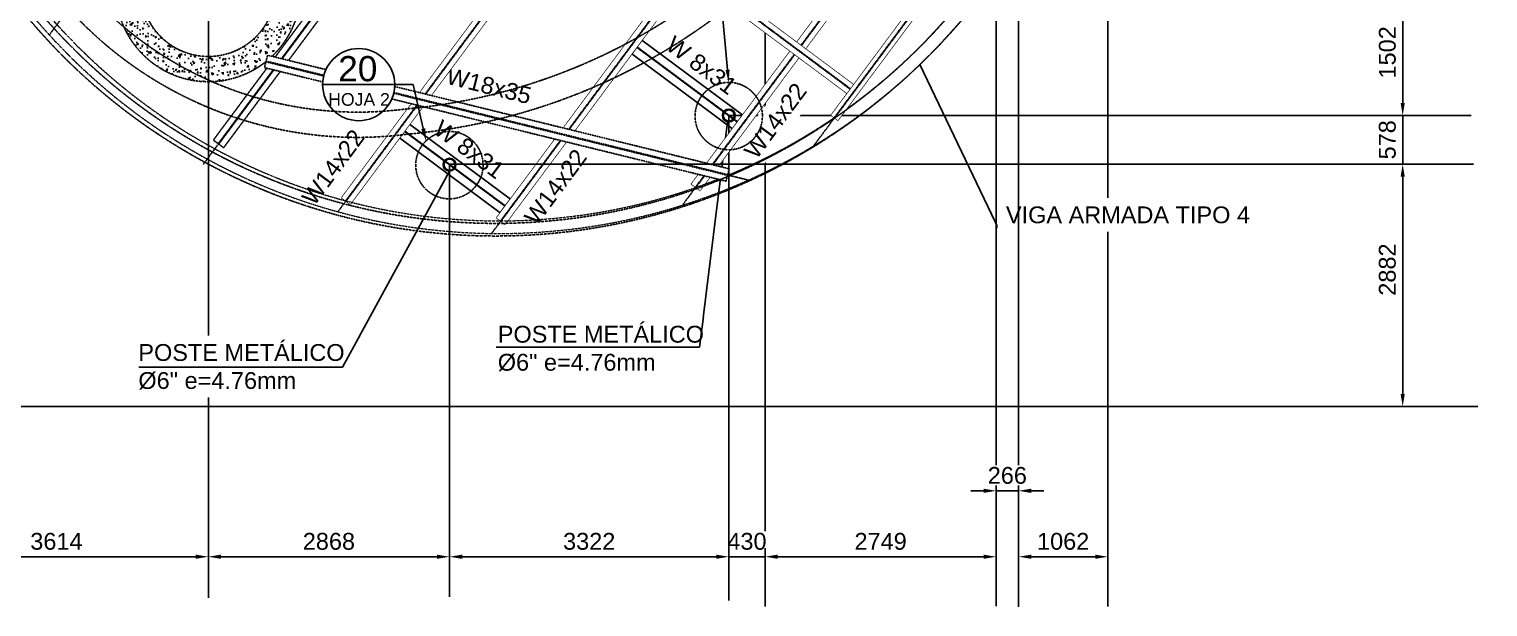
# Model space of a CAD drawing. Header units: millimetres. Extents: x -241278 to 318497, y -110515 to 29234.
# Drawn here: x 76422 to 93771, y -14055 to -7185 of the extents above; entities that cross this region are included whole.
import ezdxf
from ezdxf import colors
from ezdxf.entities.mleader import LeaderData, LeaderLine
from ezdxf.enums import TextEntityAlignment as Align
from ezdxf.math import Vec2, Vec3

# ---------------------------------------------------------------- set-up
doc = ezdxf.new("R2010")
doc.units = ezdxf.units.MM
doc.header["$LTSCALE"] = 0.1
doc.set_wipeout_variables(frame=1)
for name, pattern in [('CENTERX2', [101.6, 63.5, -12.7, 12.7, -12.7]), ('DASHDOT', [1, 0.5, -0.25, 0, -0.25]), ('HIDDEN', [0.375, 0.25, -0.125]), ('HIDDENX2', [19.05, 12.7, -6.35])]:
    doc.linetypes.add(name, pattern=pattern)
for name, color, linetype in [('EE-5', 7, 'Continuous'), ('EE-COLUMNAS CONCRETO', 11, 'Continuous'), ('EE-COTAS', 1, 'Continuous'), ('EE-EJES', 8, 'DASHDOT'), ('EE-OCULTAS', 8, 'HIDDEN'), ('EE-TEXTO 1', 4, 'Continuous'), ('EE-TEXTO 2', 2, 'Continuous'), ('SIM-ACHURADOS', 8, 'Continuous'), ('SIM-COTAS', 1, 'Continuous'), ('SIM-EJES', 8, 'CENTERX2'), ('SIM-OCULTOS', 8, 'HIDDENX2'), ('SIM-TUBO 6x3-16', 213, 'Continuous'), ('SIM-W8x31', 54, 'Continuous')]:
    doc.layers.add(name, color=color, linetype=linetype)
doc.styles.add('ARIAL EE', font='arial.ttf')
doc.styles.get("Standard").update_dxf_attribs({"font": 'arial.ttf'})
doc.dimstyles.new('EE 1_STANDAR', dxfattribs={"dimtxt": 2, "dimasz": 1.5, "dimexe": 1, "dimexo": 0.5, "dimgap": 0.8, "dimtad": 1, "dimdec": 0, "dimdsep": 46, "dimtxsty": 'Standard', "dimcen": 0.09, "dimclrd": 256, "dimclre": 256, "dimclrt": 2, "dimadec": 0, "dimazin": 0, "dimtfac": 1, "dimtdec": 0, "dimtix": 1, "dimtmove": 0, "dimatfit": 2, "dimfxl": 1, "dimtolj": 1, "dimlwd": -1, "dimlwe": -1, "dimarcsym": 1})

# ---------------------------------------------------------------- blocks, each defined once
blk = doc.blocks.new('*D581')
at = {"layer": 'EE-COTAS', "transparency": 16777216}
for p, q in [((74939, -13684), (74939, -13359)), ((75089, -13459), (78403, -13459)), ((78553, -13770), (78553, -13359))]:
    blk.add_line(p, q, dxfattribs=at)
for points in [[(75089, -13434), (75089, -13484), (74939, -13459)], [(78403, -13434), (78403, -13484), (78553, -13459)]]:
    blk.add_solid(points, dxfattribs=at)
at = {"layer": 'EE-COTAS', "color": 2, "transparency": 16777216, "insert": (76746, -13277), "char_height": 200, "attachment_point": 5, "bg_fill": 3, "box_fill_scale": 1.1, "bg_fill_color": 256, "bg_fill_true_color": 13158600, "bg_fill_transparency": 0}
blk.add_mtext('\\A1;3614', dxfattribs=at)
blk = doc.blocks.new('*D580')
at = {"layer": 'EE-COTAS', "transparency": 16777216}
for p, q in [((78553, -13770), (78553, -13359)), ((78703, -13459), (81272, -13459)), ((81422, -13770), (81422, -13359))]:
    blk.add_line(p, q, dxfattribs=at)
for points in [[(78703, -13434), (78703, -13484), (78553, -13459)], [(81272, -13434), (81272, -13484), (81422, -13459)]]:
    blk.add_solid(points, dxfattribs=at)
at = {"layer": 'EE-COTAS', "color": 2, "transparency": 16777216, "insert": (79987, -13277), "char_height": 200, "attachment_point": 5, "bg_fill": 3, "box_fill_scale": 1.1, "bg_fill_color": 256, "bg_fill_true_color": 13158600, "bg_fill_transparency": 0}
blk.add_mtext('\\A1;2868', dxfattribs=at)
blk = doc.blocks.new('*D579')
at = {"layer": 'EE-COTAS', "transparency": 16777216}
for p, q in [((84594, -13459), (84444, -13459)), ((84744, -13770), (84744, -13359)), ((84744, -13459), (85174, -13459)), ((85174, -13770), (85174, -13359)), ((85324, -13459), (85474, -13459))]:
    blk.add_line(p, q, dxfattribs=at)
for points in [[(84594, -13434), (84594, -13484), (84744, -13459)], [(85324, -13434), (85324, -13484), (85174, -13459)]]:
    blk.add_solid(points, dxfattribs=at)
at = {"layer": 'EE-COTAS', "color": 2, "transparency": 16777216, "insert": (84959, -13277), "char_height": 200, "attachment_point": 5, "bg_fill": 3, "box_fill_scale": 1.1, "bg_fill_color": 256, "bg_fill_true_color": 13158600, "bg_fill_transparency": 0}
blk.add_mtext('\\A1;430', dxfattribs=at)
blk = doc.blocks.new('*D578')
at = {"layer": 'EE-COTAS', "transparency": 16777216}
for p, q in [((85174, -13770), (85174, -13359)), ((87773, -13459), (85324, -13459)), ((87923, -13996), (87923, -13359))]:
    blk.add_line(p, q, dxfattribs=at)
for points in [[(85324, -13434), (85324, -13484), (85174, -13459)], [(87773, -13434), (87773, -13484), (87923, -13459)]]:
    blk.add_solid(points, dxfattribs=at)
at = {"layer": 'EE-COTAS', "color": 2, "transparency": 16777216, "insert": (86549, -13277), "char_height": 200, "attachment_point": 5, "bg_fill": 3, "box_fill_scale": 1.1, "bg_fill_color": 256, "bg_fill_true_color": 13158600, "bg_fill_transparency": 0}
blk.add_mtext('\\A1;2749', dxfattribs=at)
blk = doc.blocks.new('*D574')
at = {"layer": 'EE-COTAS', "transparency": 16777216}
for p, q in [((93447, -8790), (92658, -8790)), ((92758, -8940), (92758, -11523)), ((93597, -11673), (92658, -11673))]:
    blk.add_line(p, q, dxfattribs=at)
for points in [[(92733, -8940), (92783, -8940), (92758, -8790)], [(92733, -11523), (92783, -11523), (92758, -11673)]]:
    blk.add_solid(points, dxfattribs=at)
at = {"layer": 'EE-COTAS', "color": 2, "transparency": 16777216, "insert": (92576, -10044), "char_height": 200, "attachment_point": 5, "rotation": 90, "bg_fill": 3, "box_fill_scale": 1.1, "bg_fill_color": 256, "bg_fill_true_color": 13158600, "bg_fill_transparency": 0}
blk.add_mtext('\\A1;2882', dxfattribs=at)
blk = doc.blocks.new('*D572')
at = {"layer": 'EE-COTAS', "transparency": 16777216}
for p, q in [((88190, -13770), (88190, -13359)), ((89101, -13459), (88340, -13459)), ((89251, -13770), (89251, -13359))]:
    blk.add_line(p, q, dxfattribs=at)
for points in [[(88340, -13434), (88340, -13484), (88190, -13459)], [(89101, -13434), (89101, -13484), (89251, -13459)]]:
    blk.add_solid(points, dxfattribs=at)
at = {"layer": 'EE-COTAS', "color": 2, "transparency": 16777216, "insert": (88720, -13277), "char_height": 200, "attachment_point": 5, "bg_fill": 3, "box_fill_scale": 1.1, "bg_fill_color": 256, "bg_fill_true_color": 13158600, "bg_fill_transparency": 0}
blk.add_mtext('\\A1;1062', dxfattribs=at)
blk = doc.blocks.new('*D571')
at = {"layer": 'EE-COTAS', "transparency": 16777216}
for p, q in [((81422, -13770), (81422, -13359)), ((84594, -13459), (81572, -13459)), ((84744, -13770), (84744, -13359))]:
    blk.add_line(p, q, dxfattribs=at)
for points in [[(81572, -13434), (81572, -13484), (81422, -13459)], [(84594, -13434), (84594, -13484), (84744, -13459)]]:
    blk.add_solid(points, dxfattribs=at)
at = {"layer": 'EE-COTAS', "color": 2, "transparency": 16777216, "insert": (83083, -13277), "char_height": 200, "attachment_point": 5, "bg_fill": 3, "box_fill_scale": 1.1, "bg_fill_color": 256, "bg_fill_true_color": 13158600, "bg_fill_transparency": 0}
blk.add_mtext('\\A1;3322', dxfattribs=at)
blk = doc.blocks.new('COLUMNA CONCRETO')
at = {"layer": 'SIM-ACHURADOS'}
h = blk.add_hatch(dxfattribs=at)
h.set_pattern_fill('AR-CONC', color=256)
h.set_pattern_definition([(50, (-2321747.4, -250169.48), (182.184669, -15.939086), [19.05, -209.55]), (355, (-2321747.4, -250169.48), (-35.243421, 191.056845), [15.24, -167.640584]), (100.451445, (-2321732.22, -250170.81), (146.941247, 175.117752), [16.190009, -178.090245]), (46.1842, (-2321747.4, -250118.68), (271.07904, -42.042328), [28.575, -314.325]), (96.635558, (-2321724.8, -250122.2), (237.404134, 247.426125), [24.285023, -267.135608]), (351.184151, (-2321747.4, -250118.68), (237.404134, 247.426125), [22.859967, -251.459732]), (21, (-2321722, -250131.38), (151.614391, -102.265198), [19.05, -209.55]), (326, (-2321722, -250131.38), (61.802028, 184.187966), [15.24, -167.64]), (71.451445, (-2321709.37, -250139.9), (213.416419, 81.922769), [16.190009, -178.089938]), (37.5, (-2321747.4, -250169.485), (3.0886033, 84.5550389), [0, -165.608, 0, -170.18, 0, -168.275]), (7.5, (-2321747.4, -250169.485), (66.8196625, 100.1805748), [0, -97.028, 0, -161.798, 0, -64.135]), (327.5, (-2321804.044, -250169.485), (135.5905952, -5.728744), [0, -63.5, 0, -198.12, 0, -262.89]), (317.5, (-2321829.44, -250169.48), (148.1291814, 25.426491), [0, -82.55, 0, -131.572, 0, -186.69])])
h.paths.add_polyline_path([(-1100, 0, 1), (1100, 0, 1)])
h.paths.add_polyline_path([(800, 0, -1), (-800, 0, -1)], flags=16)
at = {"layer": 'EE-EJES'}
for q in [(0, 175), (168, 0)]:
    blk.add_line((0, 0), q, dxfattribs=at)
at = {"layer": 'SIM-OCULTOS'}
for radius in [1100, 800]:
    blk.add_circle((0, 0), radius, dxfattribs=at)
blk = doc.blocks.new('*U558')
blk.add_lwpolyline([(-64, 670), (63, 670), (63, -12503), (-64, -12503)], close=True)
blk.add_wipeout([(-64, 670), (63, 670), (63, -12503), (-64, -12503)])
at = {"layer": 'EE-OCULTAS'}
for p, q in [((-3, -12503), (-3, 670)), ((3, -12503), (3, 670))]:
    blk.add_line(p, q, dxfattribs=at)
blk = doc.blocks.new('*U559')
blk.add_lwpolyline([(-63, -238), (63, -238), (63, -11591), (-63, -11591)], close=True)
blk.add_wipeout([(-63, -238), (63, -238), (63, -11591), (-63, -11591)])
at = {"layer": 'EE-OCULTAS'}
for p, q in [((-3, -11591), (-3, -238)), ((3, -11591), (3, -238))]:
    blk.add_line(p, q, dxfattribs=at)
blk = doc.blocks.new('*U560')
blk.add_lwpolyline([(-63, -1944), (64, -1944), (64, -9894), (-63, -9894)], close=True)
blk.add_wipeout([(-63, -1944), (64, -1944), (64, -9894), (-63, -9894)])
at = {"layer": 'EE-OCULTAS'}
for p, q in [((-3, -9894), (-3, -1944)), ((3, -9894), (3, -1944))]:
    blk.add_line(p, q, dxfattribs=at)
blk = doc.blocks.new('*U582')
blk.add_wipeout([(-76, 2159), (76, 2159), (76, -11803), (-76, -11803)])
blk.add_lwpolyline([(-76, 2159), (76, 2159), (76, -11803), (-76, -11803)], close=True)
at = {"layer": 'SIM-OCULTOS'}
for p, q in [((-4, -11803), (-4, 2159)), ((4, -11803), (4, 2159))]:
    blk.add_line(p, q, dxfattribs=at)
blk = doc.blocks.new('*U585')
blk.add_wipeout([(-76, -345), (76, -345), (76, -5999), (-76, -5999)])
blk.add_lwpolyline([(-76, -345), (76, -345), (76, -5999), (-76, -5999)], close=True)
at = {"layer": 'SIM-OCULTOS'}
for p, q in [((-4, -5999), (-4, -345)), ((4, -5999), (4, -345))]:
    blk.add_line(p, q, dxfattribs=at)
blk = doc.blocks.new('*U562')
blk.add_lwpolyline([(-64, 1234), (63, 1234), (63, -5654), (-64, -5654)], close=True)
blk.add_wipeout([(-64, 1234), (63, 1234), (63, -5654), (-64, -5654)])
at = {"layer": 'EE-OCULTAS'}
for p, q in [((-3, -5654), (-3, 1234)), ((3, -5654), (3, 1234))]:
    blk.add_line(p, q, dxfattribs=at)
blk = doc.blocks.new('*U556')
blk.add_wipeout([(-50, 2072), (50, 2072), (50, -2561), (-50, -2561)])
blk.add_lwpolyline([(-50, 2072), (50, 2072), (50, -2561), (-50, -2561)], close=True)
blk.add_wipeout([(-50, 2072), (50, 2072), (50, -2561), (-50, -2561)])
at = {"layer": 'EE-OCULTAS'}
for p, q in [((-3, 2072), (-3, -2561)), ((3, 2072), (3, -2561))]:
    blk.add_line(p, q, dxfattribs=at)
blk = doc.blocks.new('*D570')
at = {"layer": 'EE-COTAS', "transparency": 16777216}
for p, q in [((92758, -8062), (92758, -7912)), ((93522, -8212), (92658, -8212)), ((92758, -8790), (92758, -8212)), ((93447, -8790), (92658, -8790)), ((92758, -8940), (92758, -9090))]:
    blk.add_line(p, q, dxfattribs=at)
for points in [[(92733, -8062), (92783, -8062), (92758, -8212)], [(92733, -8940), (92783, -8940), (92758, -8790)]]:
    blk.add_solid(points, dxfattribs=at)
at = {"layer": 'EE-COTAS', "color": 2, "transparency": 16777216, "insert": (92576, -8501), "char_height": 200, "attachment_point": 5, "rotation": 90, "bg_fill": 3, "box_fill_scale": 1.1, "bg_fill_color": 256, "bg_fill_true_color": 13158600, "bg_fill_transparency": 0}
blk.add_mtext('\\A1;578', dxfattribs=at)
blk = doc.blocks.new('*D569')
at = {"layer": 'EE-COTAS', "transparency": 16777216}
for p, q in [((93522, -6710), (92658, -6710)), ((92758, -8062), (92758, -6860)), ((93522, -8212), (92658, -8212))]:
    blk.add_line(p, q, dxfattribs=at)
for points in [[(92733, -6860), (92783, -6860), (92758, -6710)], [(92733, -8062), (92783, -8062), (92758, -8212)]]:
    blk.add_solid(points, dxfattribs=at)
at = {"layer": 'EE-COTAS', "color": 2, "transparency": 16777216, "insert": (92576, -7461), "char_height": 200, "attachment_point": 5, "rotation": 90, "bg_fill": 3, "box_fill_scale": 1.1, "bg_fill_color": 256, "bg_fill_true_color": 13158600, "bg_fill_transparency": 0}
blk.add_mtext('\\A1;1502', dxfattribs=at)
blk = doc.blocks.new('*D567')
at = {"layer": 'EE-COTAS', "transparency": 16777216}
for p, q in [((87923, -13796), (87923, -12575)), ((88190, -13788), (88190, -12575)), ((87773, -12675), (87623, -12675)), ((87923, -12675), (88190, -12675)), ((88340, -12675), (88490, -12675))]:
    blk.add_line(p, q, dxfattribs=at)
for points in [[(87773, -12650), (87773, -12700), (87923, -12675)], [(88340, -12650), (88340, -12700), (88190, -12675)]]:
    blk.add_solid(points, dxfattribs=at)
at = {"layer": 'EE-COTAS', "color": 2, "transparency": 16777216, "insert": (88056, -12493), "char_height": 200, "attachment_point": 5, "bg_fill": 3, "box_fill_scale": 1.1, "bg_fill_color": 256, "bg_fill_true_color": 13158600, "bg_fill_transparency": 0}
blk.add_mtext('\\A1;266', dxfattribs=at)
blk = doc.blocks.new('*U589')
blk.add_wipeout([(0, 1494), (203, 1494), (203, 0), (0, 0)])
blk.add_lwpolyline([(0, 1494), (203, 1494), (203, 0), (0, 0)], close=True)
at = {"layer": 'SIM-OCULTOS'}
blk.add_lwpolyline([(98, 1494), (105, 1494), (105, 0), (98, 0)], close=True, dxfattribs=at)
blk = doc.blocks.new('*D592')
at = {"color": 2, "transparency": 16777216, "insert": (81655, -8616), "char_height": 200, "attachment_point": 5, "rotation": 323.3607}
blk.add_mtext('\\A1;W 8x31', dxfattribs=at)
blk = doc.blocks.new('*D593')
at = {"color": 2, "transparency": 16777216, "insert": (84418, -7616), "char_height": 200, "attachment_point": 5, "rotation": 323.3607}
blk.add_mtext('\\A1;W 8x31', dxfattribs=at)
blk = doc.blocks.new('ITEM DETALLE')
at = {"color": 7, "transparency": 16777216}
blk.add_wipeout([(0, 4.29), (-0.84, 4.2), (-1.64, 3.96), (-2.38, 3.56), (-3.03, 3.03), (-3.56, 2.38), (-3.96, 1.64), (-4.2, 0.84), (-4.29, 0), (-4.2, -0.84), (-3.96, -1.64), (-3.56, -2.38), (-3.03, -3.03), (-2.38, -3.56), (-1.64, -3.96), (-0.84, -4.2), (0, -4.29), (0.84, -4.2), (1.64, -3.96), (2.38, -3.56), (3.03, -3.03), (3.56, -2.38), (3.96, -1.64), (4.2, -0.84), (4.29, 0), (4.2, 0.84), (3.96, 1.64), (3.56, 2.38), (3.03, 3.03), (2.38, 3.56), (1.64, 3.96), (0.84, 4.2)], dxfattribs=at)
at = {"layer": 'EE-5', "color": 7, "transparency": 16777216}
blk.add_line((-4.29, 0), (4.29, 0), dxfattribs=at)
blk.add_circle((0, 0), 4.29, dxfattribs=at)
at = {"layer": 'EE-TEXTO 1', "color": 4, "transparency": 16777216, "style": 'ARIAL EE'}
blk.add_attdef('X', text='', height=3, dxfattribs=at).set_placement((-0.11, 1.9), align=Align.MIDDLE_CENTER)
at = {"layer": 'EE-TEXTO 2', "color": 2, "transparency": 16777216, "style": 'ARIAL EE'}
blk.add_attdef('###', text='', height=1.5, dxfattribs=at).set_placement((0.04, -1.76), align=Align.MIDDLE_CENTER)

msp = doc.modelspace()

# ---------------------------------------------------------------- linework, layer by layer
at = {"layer": 'SIM-EJES'}
for p, q in [((85174.2, 2191.1), (85174.2, -14052.3)), ((89251.3, -14052.3), (89251.3, -1723.5)), ((78553.4, -6710.1), (78553.4, -13949.1)), ((74939, -11672.6), (93651.3, -11672.6))]:
    msp.add_line(p, q, dxfattribs=at)

# ---------------------------------------------------------------- block references
at = {"layer": 'EE-COLUMNAS CONCRETO'}
msp.add_blockref('COLUMNA CONCRETO', (78553.4, -6710.1), dxfattribs=at)
at = {"layer": 'SIM-W8x31', "extrusion": (3.22595e-06, 1.6211e-06, 1), "rotation": 233.3606623391674}
for p in [(83709.8, -7316.6, 0.3), (80946.5, -8316, 0.2)]:
    msp.add_blockref('*U589', p, dxfattribs=at)

# ---------------------------------------------------------------- leaders
at = {"layer": 'EE-COTAS', "annotation_type": 0, "has_hookline": 1, "hookline_direction": 0, "text_width": 2888.5}
msp.add_leader([(87016.6, -7605.5), (87957.6, -9576.1), (87959.1, -9576.1)], dimstyle='EE 1_STANDAR', override={"dimscale": 0, "dimgap": 0.8, "dimtad": 1, "dimfxl": 0.0015, "dimtfill": 1}, dxfattribs=at)

# ---------------------------------------------------------------- next in the draw order: linework, layer by layer
at = {"layer": 'EE-EJES'}
msp.add_lwpolyline([(85125.2, 4127.4), (76665.9, -7246.8)], dxfattribs=at)
at = {"layer": 'SIM-EJES'}
msp.add_line((84743.8, -8212.1, 0), (93571.5, -8212.1, 0), dxfattribs=at)

# ---------------------------------------------------------------- next in the draw order: dimensions: what is measured, and where the dimension line sits
at = {"layer": 'EE-COTAS'}
for base, p1, p2, picture, middle in [((78553.4, -13459.4), (74939, -13733.7), (78553.4, -13820.1), '*D581', (76746.2, -13277.3)), ((85174.2, -13459.4), (84743.8, -13820.1, 0), (85174.2, -13820.1), '*D579', (84959, -13277.3))]:
    dim = msp.add_linear_dim(base=base, p1=p1, p2=p2, dimstyle='EE 1_STANDAR', override={"dimfxl": 0.0015, "dimtfill": 1}, dxfattribs=at)
    dim.commit()
    dim.dimension.update_dxf_attribs({"geometry": picture, "text_midpoint": middle})
dim = msp.add_linear_dim(base=(88189.6, -13459.4), p1=(89251.3, -13820.1), p2=(88189.6, -13820.1, 0), angle=180, dimstyle='EE 1_STANDAR', override={"dimfxl": 0.0015, "dimtfill": 1}, dxfattribs=at)
dim.commit()
dim.dimension.update_dxf_attribs({"geometry": '*D572', "text_midpoint": (88720.5, -13277.3)})

# ---------------------------------------------------------------- next in the draw order: leaders
at = {"layer": 'SIM-COTAS', "linetype": 'Continuous'}
ml = msp.add_multileader_mtext('Standard', dxfattribs=at)
ml.set_content('\\A1;{\\C2;COLUMNA\\PPTE Ø6"x3/16"}', color=256)
ml.set_leader_properties()
ml.build(insert=Vec2(0, 0))
ml.multileader.update_dxf_attribs({"dogleg_length": 0.0025, "arrow_head_size": 200, "scale": 100})
ctx = ml.context
ctx.base_point, ctx.scale, ctx.char_height, ctx.arrow_head_size, ctx.landing_gap_size, ctx.plane_origin = Vec3(58018.9, -7474.4), 100, 200, 200, 100, Vec3(38173.3, 584.5)
notes = []
notes.append((ctx, [(0, (1, 1, 0), (57715.2, -7474.4), (1, 0), 303.7, [(0, [(54693.7, -5284.8)], 0, [])])]))
ctx.mtext.insert, ctx.mtext.width, ctx.mtext.defined_height, ctx.mtext.flow_direction = Vec3(58118.9, -7370.4), 1932.253, 822.2, 5
ml = msp.add_multileader_mtext('Standard', dxfattribs=at)
ml.set_content('\\A1;{\\C2;COLUMNA\\PPTE Ø6"x3/16"}', color=256)
ml.set_leader_properties()
ml.build(insert=Vec2(0, 0))
ml.multileader.update_dxf_attribs({"dogleg_length": 0.0025, "arrow_head_size": 200, "scale": 100})
ctx = ml.context
ctx.base_point, ctx.scale, ctx.char_height, ctx.arrow_head_size, ctx.landing_gap_size, ctx.plane_origin = Vec3(54227.8, -12269.3), 100, 200, 200, 100, Vec3(34382.2, -4210.4)
notes.append((ctx, [(0, (1, 1, 0), (53924.2, -12269.3), (1, 0), 303.7, [(0, [(51444.3, -8288.3)], 0, [])])]))
ctx.mtext.insert, ctx.mtext.width, ctx.mtext.defined_height, ctx.mtext.flow_direction = Vec3(54327.8, -12165.3), 1936.701, 822.2, 5
for ctx, leaders in notes:
    for number, flags, end, landing, length, lines in leaders:
        leader = LeaderData()
        leader.index, (leader.has_last_leader_line, leader.has_dogleg_vector, leader.attachment_direction) = number, flags
        leader.last_leader_point, leader.dogleg_vector, leader.dogleg_length = Vec3(end), Vec3(landing), length
        for number, points, colour, breaks in lines:
            line = LeaderLine()
            line.index, line.vertices, line.color, line.breaks = number, Vec3.list(points), colors.encode_raw_color(colour), breaks
            leader.lines.append(line)
        ctx.leaders.append(leader)

# ---------------------------------------------------------------- next in the draw order: linework, layer by layer
at = {"layer": 'SIM-EJES'}
msp.add_line((84743.8, -8212.1, 0), (84743.8, -13977.7, 0), dxfattribs=at)

# ---------------------------------------------------------------- next in the draw order: texts
at = {"layer": 'EE-COTAS', "color": 2, "char_height": 200, "attachment_point": 7, "style": 'ARIAL EE', "bg_fill": 2}
for s, insert, width in [('VIGA ARMADA TIPO 4', (88039.1, -9496.1), 2934.908), ('POSTE METÁLICO %%C6" e=4.76mm', (77720.7, -11471), 2706.984)]:
    msp.add_mtext(s, dxfattribs=dict(at, insert=insert, width=width))
at = {"layer": 'EE-TEXTO 2', "color": 2, "char_height": 200, "width": 1203.924, "attachment_point": 1, "rotation": 53.43623, "style": 'ARIAL EE', "bg_fill": 2}
for insert in [(79651.3, -9178.8), (82296.9, -9413)]:
    msp.add_mtext('W14x22', dxfattribs=dict(at, insert=insert))

# ---------------------------------------------------------------- next in the draw order: dimensions: what is measured, and where the dimension line sits
at = {"layer": 'EE-COTAS'}
dim = msp.add_linear_dim(base=(92757.7, -11672.6), p1=(93496.5, -8790.5, 0), p2=(93646.5, -11672.6), angle=90, dimstyle='EE 1_STANDAR', override={"dimfxl": 0.0015, "dimtfill": 1}, dxfattribs=at)
dim.commit()
dim.dimension.update_dxf_attribs({"geometry": '*D574', "text_midpoint": (92757.7, -10044), "dimtype": 160})
dim = msp.add_linear_dim(base=(81421.6, -13459.4), p1=(78553.4, -13820.1), p2=(81421.6, -13820.1, 0), dimstyle='EE 1_STANDAR', override={"dimfxl": 0.0015, "dimtfill": 1}, dxfattribs=at)
dim.commit()
dim.dimension.update_dxf_attribs({"geometry": '*D580', "text_midpoint": (79987.5, -13277.3)})
dim = msp.add_linear_dim(base=(85174.2, -13459.4), p1=(87923.4, -14045.7), p2=(85174.2, -13820.1), angle=180, dimstyle='EE 1_STANDAR', override={"dimfxl": 0.0015, "dimtfill": 1}, dxfattribs=at)
dim.commit()
dim.dimension.update_dxf_attribs({"geometry": '*D578', "text_midpoint": (86548.8, -13277.3)})

# ---------------------------------------------------------------- next in the draw order: linework, layer by layer
at = {"layer": 'SIM-EJES'}
msp.add_line((81421.6, -8790.5, 0), (81421.6, -13937.6, 0), dxfattribs=at)

# ---------------------------------------------------------------- next in the draw order: texts
at = {"layer": 'EE-COTAS', "color": 2, "insert": (81995.3, -11253.8), "char_height": 200, "width": 2625.547, "attachment_point": 7, "style": 'ARIAL EE', "bg_fill": 2}
msp.add_mtext('POSTE METÁLICO %%C6" e=4.76mm', dxfattribs=at)
at = {"layer": 'EE-TEXTO 2', "color": 2, "char_height": 200, "attachment_point": 1, "style": 'ARIAL EE', "bg_fill": 2}
for s, insert, width, rotation in [('W18x35', (81418.1, -7636.3), 3041.27, 345.94533), ('W14x22', (84911.3, -8625.9), 1203.924, 53.43623)]:
    msp.add_mtext(s, dxfattribs=dict(at, insert=insert, width=width, rotation=rotation))

# ---------------------------------------------------------------- next in the draw order: leaders
at = {"layer": 'EE-COTAS', "annotation_type": 0, "has_hookline": 1, "hookline_direction": 1, "text_width": 2418.8}
msp.add_leader([(81421.6, -8872), (80149, -11205.2), (80147.5, -11205.2)], dimstyle='EE 1_STANDAR', override={"dimscale": 0, "dimgap": 0.8, "dimtad": 1, "dimfxl": 0.0015, "dimtfill": 1}, dxfattribs=at)

# ---------------------------------------------------------------- next in the draw order: linework, layer by layer
at = {"layer": 'EE-EJES'}
for points in [[(87098.3, 2778), (78494, -8791.1)], [(88146.2, 1470.9), (80093.7, -9356.3)]]:
    msp.add_lwpolyline(points, dxfattribs=at)
at = {"layer": 'SIM-OCULTOS', "lineweight": 0}
for points in [[(74939, -5039.3, -0.0383814), (76547.5, -6894, 0.252717), (76547.5, -6893.9, 1.0762705), (86753.7, 2896.7, -0.0269163), (85709.5, 4127.4, -0.0269163)], [(85898.5, 4127.4, 0.0248895), (86858.6, 3004.2, -1.0767136), (76424.2, -6980.3, 0.0359683), (74939, -5251.5)]]:
    msp.add_lwpolyline(points, format="xyb", dxfattribs=at)

# ---------------------------------------------------------------- next in the draw order: dimensions: what is measured, and where the dimension line sits
at = {"layer": 'EE-COTAS'}
dim = msp.add_linear_dim(base=(81421.6, -13459.4), p1=(84743.8, -13820.1, 0), p2=(81421.6, -13820.1, 0), angle=180, dimstyle='EE 1_STANDAR', override={"dimfxl": 0.0015, "dimtfill": 1}, dxfattribs=at)
dim.commit()
dim.dimension.update_dxf_attribs({"geometry": '*D571', "text_midpoint": (83082.7, -13277.3)})

# ---------------------------------------------------------------- next in the draw order: leaders
at = {"layer": 'EE-COTAS', "annotation_type": 0, "has_hookline": 1, "hookline_direction": 1, "text_width": 2418.8}
msp.add_leader([(84729, -8286.9), (84396.6, -10966.9), (84395.1, -10966.9)], dimstyle='EE 1_STANDAR', override={"dimscale": 0, "dimgap": 0.8, "dimtad": 1, "dimfxl": 0.0015, "dimtfill": 1}, dxfattribs=at)

# ---------------------------------------------------------------- next in the draw order: block references
at = {"layer": 'SIM-OCULTOS', "rotation": 143.3606623391669}
msp.add_blockref('*U558', (80589, -8690.3), dxfattribs=at)

# ---------------------------------------------------------------- next in the draw order: linework, layer by layer
at = {"layer": 'EE-EJES'}
msp.add_lwpolyline([(88919.1, -205.9), (81921.9, -9614.1)], dxfattribs=at)

# ---------------------------------------------------------------- next in the draw order: block references
at = {"layer": 'SIM-OCULTOS', "rotation": 143.3606623391669}
msp.add_blockref('*U559', (81889.6, -9657.5), dxfattribs=at)

# ---------------------------------------------------------------- next in the draw order: linework, layer by layer
at = {"layer": 'EE-EJES'}
msp.add_lwpolyline([(89250.6, -2476.1), (84191.6, -9278.4)], dxfattribs=at)

# ---------------------------------------------------------------- next in the draw order: block references
at = {"layer": 'SIM-OCULTOS', "rotation": 143.3606623391669}
msp.add_blockref('*U560', (83190.2, -10624.8), dxfattribs=at)

# ---------------------------------------------------------------- next in the draw order: linework, layer by layer
at = {"layer": 'EE-EJES'}
msp.add_line((86232.4, -7927.2), (80707.8, -3818.4), dxfattribs=at)

# ---------------------------------------------------------------- next in the draw order: block references
at = {"layer": 'SIM-OCULTOS', "rotation": 143.3606623391476}
msp.add_blockref('*U582', (79962.1, -6817.2), dxfattribs=at)

# ---------------------------------------------------------------- next in the draw order: linework, layer by layer
at = {"layer": 'EE-EJES'}
for points in [[(89024.2, -4173.4), (85751.9, -8573.3)], [(79238.6, -7568.8), (84975.5, -8979.9)]]:
    msp.add_lwpolyline(points, dxfattribs=at)
at = {"layer": 'SIM-OCULTOS', "lineweight": 0}
for radius, start, end in [(7240.6, 219.50658, 47.96874), (7090.6, 219.60185, 48.01697)]:
    msp.add_arc((82010.7, -2374), radius, start, end, dxfattribs=at)

# ---------------------------------------------------------------- next in the draw order: block references
at = {"layer": 'SIM-OCULTOS', "xscale": -1, "rotation": 76.18112100200437}
msp.add_blockref('*U585', (78903.6, -7486.4), dxfattribs=at)

# ---------------------------------------------------------------- next in the draw order: linework, layer by layer
at = {"layer": 'SIM-EJES'}
msp.add_line((81421.6, -8790.5, 0), (93605.3, -8790.5, 0), dxfattribs=at)
at = {"layer": 'SIM-OCULTOS'}
msp.add_circle((81420.1, -8802.2, 0), 400.5, dxfattribs=at)
at = {"layer": 'SIM-TUBO 6x3-16'}
for centre, radius in [((84743.8, -8212.1, 0), 76.2), ((84743.8, -8212.1, 0), 66.2), ((81421.6, -8795.8, 0), 76.2), ((81421.6, -8795.8, 0), 66.2)]:
    msp.add_circle(centre, radius, dxfattribs=at)

# ---------------------------------------------------------------- next in the draw order: block references
at = {"layer": 'SIM-OCULTOS', "rotation": 53.34751914826238}
msp.add_blockref('*U562', (81697.7, -4555), dxfattribs=at)

# ---------------------------------------------------------------- next in the draw order: dimensions: what is measured, and where the dimension line sits
dim = msp.add_aligned_dim(p1=(80825.4, -8478.9, 0), p2=(82024.1, -9370.4, 0), distance=203, text='W 8x31', dimstyle='EE 1_STANDAR', override={"dimse1": 1, "dimse2": 1, "dimsd1": 1, "dimsd2": 1})
dim.commit()
dim.dimension.update_dxf_attribs({"geometry": '*D592', "text_midpoint": (81654.6, -8615.5)})

# ---------------------------------------------------------------- next in the draw order: linework, layer by layer
at = {"layer": 'SIM-OCULTOS'}
msp.add_circle((84742.3, -8218.6, 0), 400.5, dxfattribs=at)

# ---------------------------------------------------------------- next in the draw order: block references
at = {"layer": 'SIM-OCULTOS', "rotation": 323.3606623391688}
msp.add_blockref('*U556', (87529, -6183.8), dxfattribs=at)

# ---------------------------------------------------------------- next in the draw order: dimensions: what is measured, and where the dimension line sits
dim = msp.add_aligned_dim(p1=(83588.6, -7479.5, 0), p2=(84787.3, -8371, 0), distance=203, text='W 8x31', dimstyle='EE 1_STANDAR', override={"dimse1": 1, "dimse2": 1, "dimsd1": 1, "dimsd2": 1})
dim.commit()
dim.dimension.update_dxf_attribs({"geometry": '*D593', "text_midpoint": (84417.8, -7616.2)})
at = {"layer": 'EE-COTAS'}
dim = msp.add_linear_dim(base=(92757.7, -8212.1), p1=(93496.5, -8790.5, 0), p2=(93571.5, -8212.1, 0), angle=90, dimstyle='EE 1_STANDAR', override={"dimfxl": 0.0015, "dimtfill": 1}, dxfattribs=at)
dim.commit()
dim.dimension.update_dxf_attribs({"geometry": '*D570', "text_midpoint": (92575.6, -8501.3)})

# ---------------------------------------------------------------- next in the draw order: leaders
at = {"layer": 'SIM-COTAS'}
ml = msp.add_multileader_block('Standard', dxfattribs=at)
ml.set_content('ITEM DETALLE', color=256, scale=100)
ml.set_attribute('X', '20', width=0)
ml.set_attribute('###', 'HOJA 2', width=0)
ml.set_leader_properties(color=256)
ml.build(insert=Vec2(0, 0))
ml.multileader.update_dxf_attribs({"arrow_head_size": 150, "scale": 100})
ctx = ml.context
ctx.base_point, ctx.scale, ctx.char_height, ctx.arrow_head_size, ctx.landing_gap_size, ctx.plane_origin = Vec3(83511.1, -6160.4, 0), 100, 400, 150, 200, Vec3(80219.1, -7354, 0)
notes = []
notes.append((ctx, [(1, (1, 1, 0), (84588.9, -6160.4, 0), (-1, 0), 220.7, [(0, [(84742.3, -7818.1, 0)], 0, [])])]))
ctx.block.insert = Vec3(83939.7, -6160.4, 0)
ml = msp.add_multileader_block('Standard', dxfattribs=at)
ml.set_content('ITEM DETALLE', color=256, scale=100)
ml.set_attribute('X', '20', width=0)
ml.set_attribute('###', 'HOJA 2', width=0)
ml.set_leader_properties(color=256)
ml.build(insert=Vec2(0, 0))
ml.multileader.update_dxf_attribs({"arrow_head_size": 150, "scale": 100})
ctx = ml.context
ctx.base_point, ctx.scale, ctx.char_height, ctx.arrow_head_size, ctx.landing_gap_size, ctx.plane_origin = Vec3(79912.8, -7844.8, 0), 100, 400, 150, 200, Vec3(76155.7, -8854.9, 0)
notes.append((ctx, [(1, (1, 1, 0), (80990.6, -7844.8, 0), (-1, 0), 220.7, [(0, [(81141.9, -8514.2, 0)], 0, [])])]))
ctx.block.insert = Vec3(80341.4, -7844.8, 0)
for ctx, leaders in notes:
    for number, flags, end, landing, length, lines in leaders:
        leader = LeaderData()
        leader.index, (leader.has_last_leader_line, leader.has_dogleg_vector, leader.attachment_direction) = number, flags
        leader.last_leader_point, leader.dogleg_vector, leader.dogleg_length = Vec3(end), Vec3(landing), length
        for number, points, colour, breaks in lines:
            line = LeaderLine()
            line.index, line.vertices, line.color, line.breaks = number, Vec3.list(points), colors.encode_raw_color(colour), breaks
            leader.lines.append(line)
        ctx.leaders.append(leader)

# ---------------------------------------------------------------- next in the draw order: linework, layer by layer
at = {"layer": 'SIM-EJES'}
for p, q in [((88189.6, -28.4, 0), (88189.6, -14054.6, 0)), ((87923.4, -5254), (87923.4, -14045.7))]:
    msp.add_line(p, q, dxfattribs=at)
at = {"layer": 'SIM-OCULTOS'}
for points in [[(74939, -5338, -0.0344503), (76370.9, -7005.8, 1.0813051), (86784, 3054.5, -0.0239232), (85864.7, 4127.4, -0.0239232)], [(74939, -5125.3, -0.0367435), (76488.9, -6913.2, 1.0815347), (86679.5, 2946.7, -0.0259854), (85675.3, 4127.4, -0.0259854)]]:
    msp.add_lwpolyline(points, format="xyb", dxfattribs=at)
at = {"layer": 'SIM-OCULTOS', "elevation": 0}
for points in [[(74939, -4757.1, -0.0383785), (76722.8, -6744.7, 0.2617204), (80942, -8431.7, 0.5780024), (86174.4, 2932.9, -0.0257698), (85211.3, 4127.4, -0.0257698)], [(74939, -4345.3, -0.0423467), (76958.6, -6559.2, 0.2618767), (80908.6, -8133.5, 0.5774889), (85939.4, 2745.7, -0.0290458), (84842.8, 4127.4, -0.0290458)]]:
    msp.add_lwpolyline(points, format="xyb", dxfattribs=at)

# ---------------------------------------------------------------- next in the draw order: dimensions: what is measured, and where the dimension line sits
at = {"layer": 'EE-COTAS'}
dim = msp.add_linear_dim(base=(92757.7, -6710.1), p1=(93571.5, -8212.1, 0), p2=(93571.5, -6710.1), angle=90, dimstyle='EE 1_STANDAR', override={"dimfxl": 0.0015, "dimtfill": 1}, dxfattribs=at)
dim.commit()
dim.dimension.update_dxf_attribs({"geometry": '*D569', "text_midpoint": (92575.6, -7461.1)})

# ---------------------------------------------------------------- next in the draw order: dimensions: what is measured, and where the dimension line sits
dim = msp.add_linear_dim(base=(88189.6, -12675.5), p1=(87923.4, -13846.1), p2=(88189.6, -13837.8, 0), angle=180, dimstyle='EE 1_STANDAR', override={"dimfxl": 0.0015, "dimtfill": 1}, dxfattribs=at)
dim.commit()
dim.dimension.update_dxf_attribs({"geometry": '*D567', "text_midpoint": (88056.5, -12493.4)})

doc.saveas('drawing.dxf')
